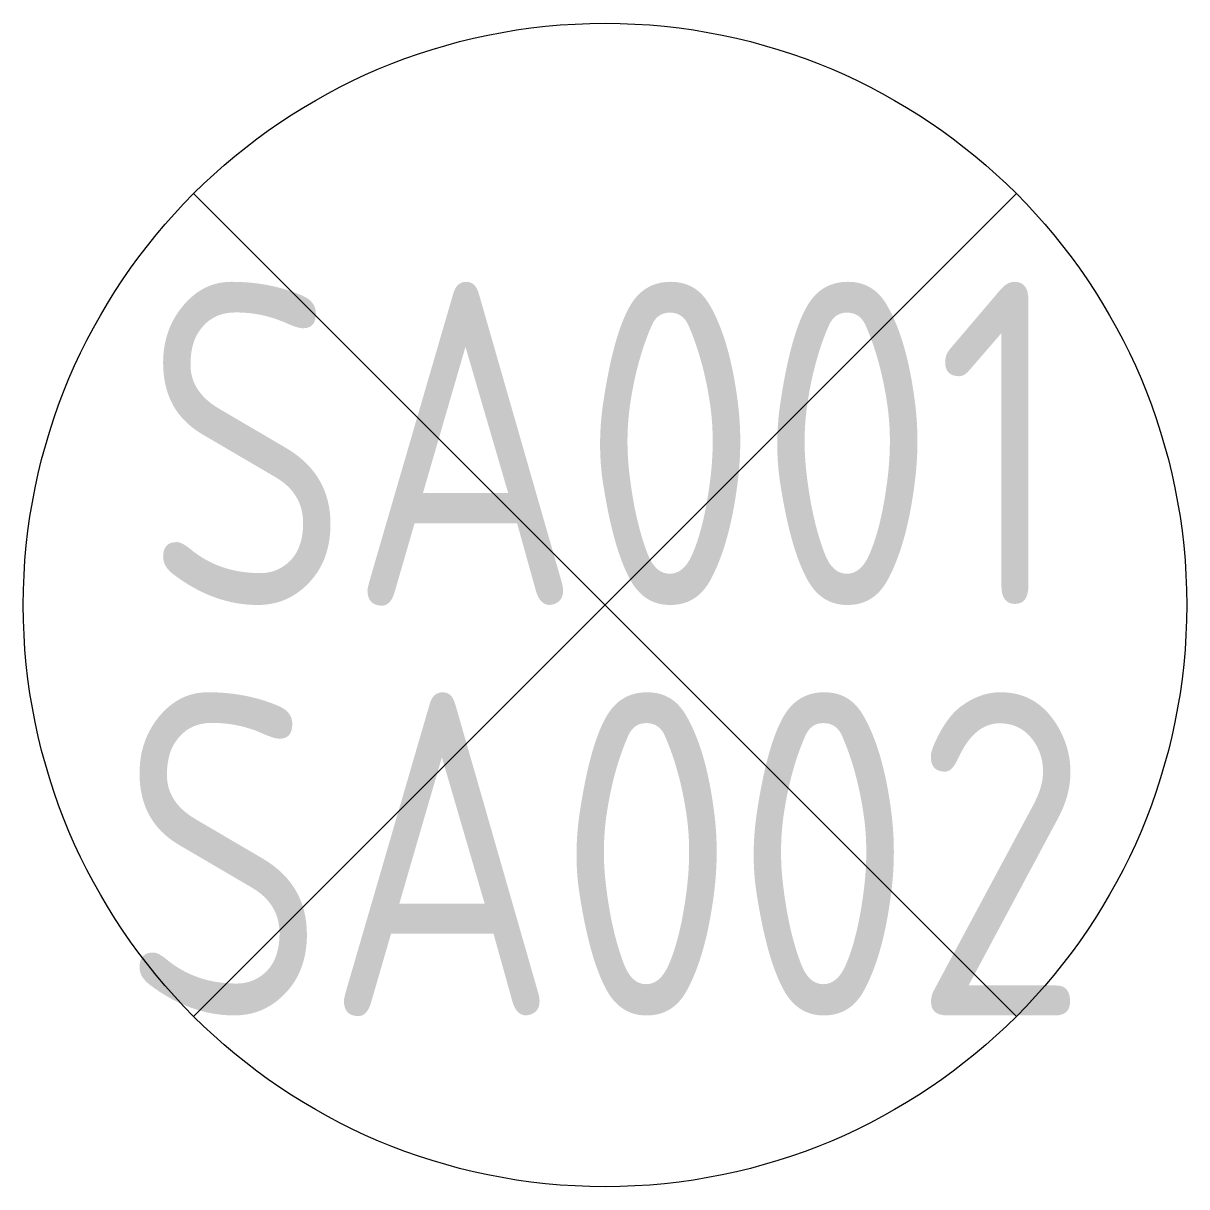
# Model space of a CAD drawing. Header units: millimetres. Extents: x 0 to 1, y 0 to 1.
import ezdxf
from ezdxf.enums import TextEntityAlignment as Align

# ---------------------------------------------------------------- set-up
doc = ezdxf.new("R2010")
doc.units = ezdxf.units.MM
doc.styles.add('S1', font='isocpeur.ttf', dxfattribs={"height": 2.8})

msp = doc.modelspace()

# ---------------------------------------------------------------- linework, layer by layer
for p, q in [((0.14645, 0.14645), (0.85355, 0.85355)), ((0.85355, 0.14645), (0.14645, 0.85355))]:
    msp.add_line(p, q)
msp.add_circle((0.5, 0.5), 0.5)

# ---------------------------------------------------------------- texts
at = {"style": 'S1', "width": 0.8, "flags": 1}
for tag, text, height, p in [('SA001', 'FH-XXX', 0.277778, (0.5, 0.5)), ('SA002', 'NO LOCATION DESIGNATED', 0.2777778, (0.5, 0.14722))]:
    msp.add_attdef(tag, text=text, height=height, dxfattribs=at).set_placement(p, align=Align.CENTER)

doc.saveas('drawing.dxf')
